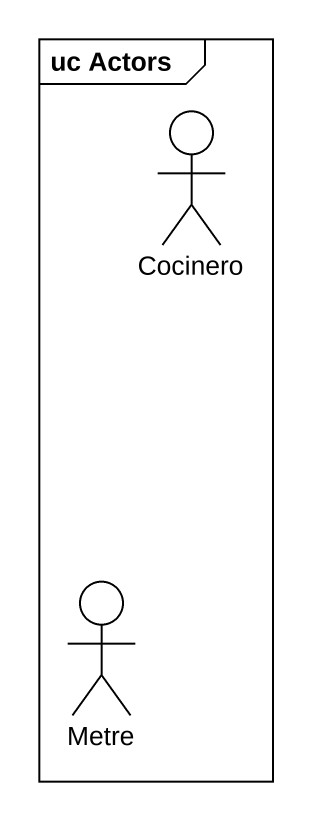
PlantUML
@startuml
mainframe uc Actors
actor Cocinero
actor Metre
@enduml
